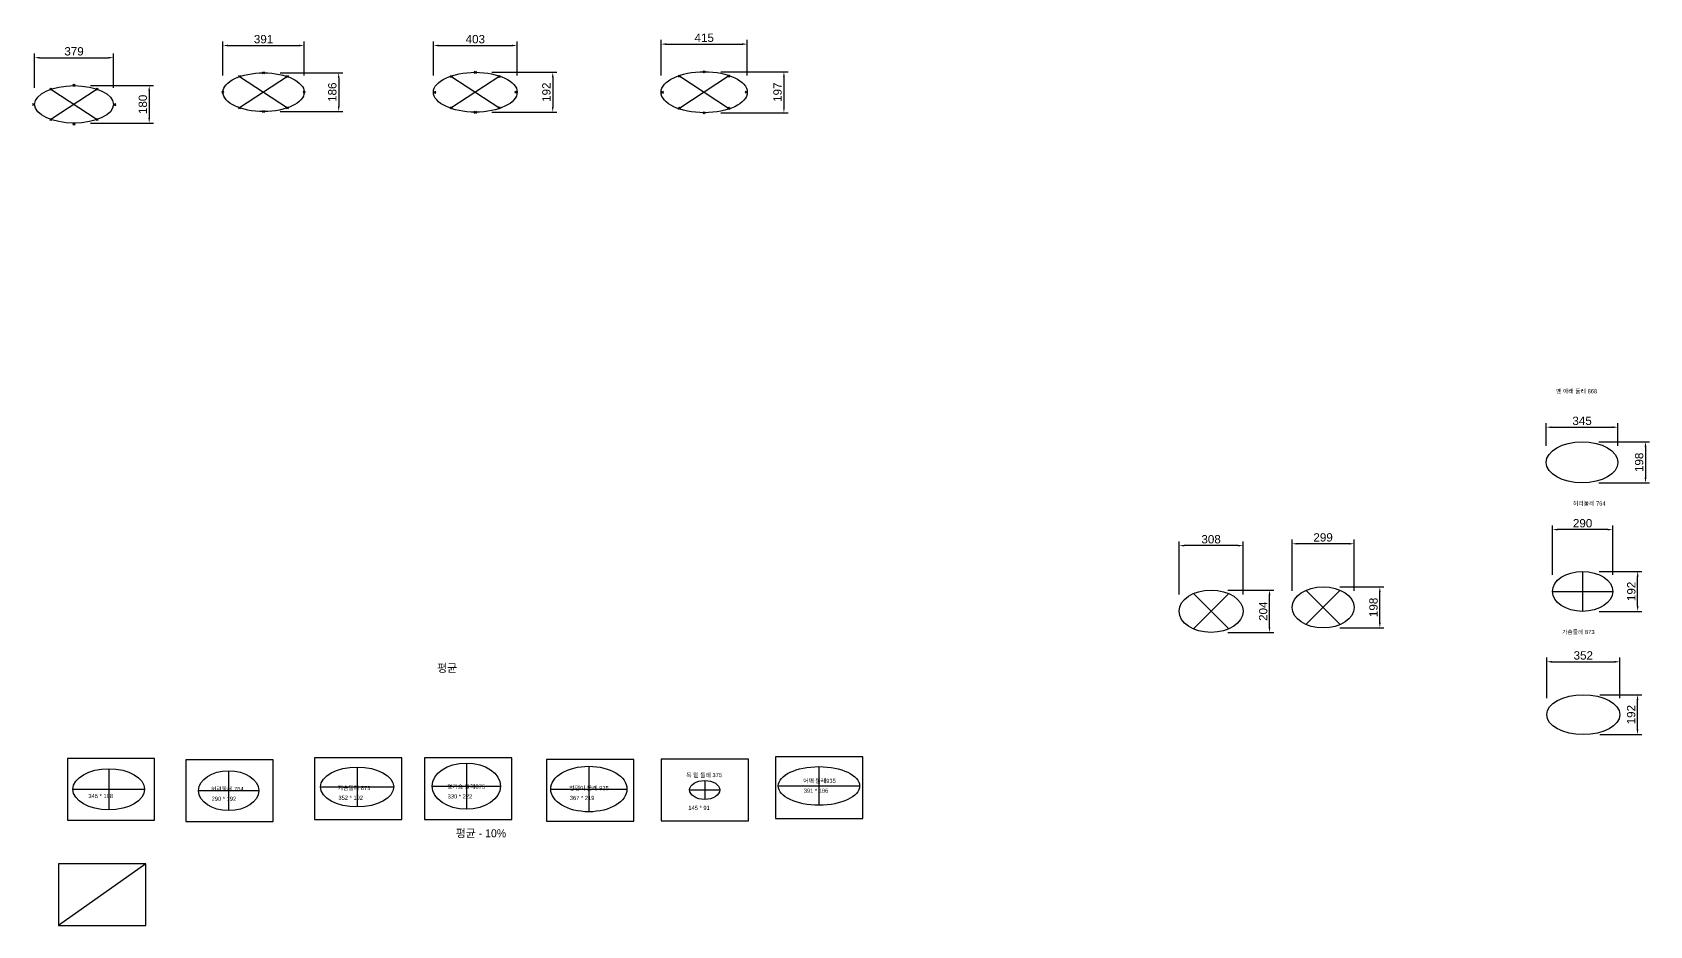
# Model space of a CAD drawing. Header units: millimetres. Extents: x -281 to 18273, y 674 to 20387.
# Drawn here: x 796 to 8575, y 6192 to 10489 of the extents above; entities that cross this region are included whole.
import ezdxf

# ---------------------------------------------------------------- set-up
doc = ezdxf.new("R2010")
doc.units = ezdxf.units.MM
doc.header["$PDMODE"] = 35
doc.header["$PDSIZE"] = 5
doc.styles.get("Standard").update_dxf_attribs({"font": 'arial.ttf'})
doc.dimstyles.new('이연주', dxfattribs={"dimscale": 10, "dimtxt": 4, "dimasz": 2.5, "dimexe": 2, "dimexo": 8, "dimgap": 1, "dimtad": 1, "dimdec": 0, "dimtxsty": 'Standard', "dimcen": 0, "dimclrd": 1, "dimclre": 1, "dimclrt": 2, "dimadec": 0, "dimazin": 0, "dimtfac": 1, "dimtdec": 0, "dimtmove": 0, "dimatfit": 3, "dimfxl": 1, "dimarcsym": 0})

# ---------------------------------------------------------------- blocks, each defined once
blk = doc.blocks.new('*D76')
at = {"color": 1, "lineweight": -2, "transparency": 16777216}
for p, q in [((8332.7, 7895.9), (8537.6, 7895.9)), ((8517.6, 7728.9), (8517.6, 7870.9)), ((8332.7, 7703.9), (8537.6, 7703.9))]:
    blk.add_line(p, q, dxfattribs=at)
at = {"color": 1, "transparency": 16777216}
for points in [[(8513.5, 7870.9), (8521.8, 7870.9), (8517.6, 7895.9)], [(8513.5, 7728.9), (8521.8, 7728.9), (8517.6, 7703.9)]]:
    blk.add_solid(points, dxfattribs=at)
at = {"layer": 'Defpoints', "color": 0, "transparency": 16777216}
for p in [(8252.7, 7895.9), (8517.6, 7895.9), (8252.7, 7703.9)]:
    blk.add_point(p, dxfattribs=at)
at = {"color": 2, "transparency": 16777216, "insert": (8487.2, 7799.9), "char_height": 40, "attachment_point": 5, "rotation": 90}
blk.add_mtext('192', dxfattribs=at)
blk = doc.blocks.new('*D77')
at = {"color": 1, "lineweight": -2, "transparency": 16777216}
for p, q in [((8107.7, 7879.9), (8107.7, 8117.2)), ((8372.7, 8097.2), (8132.7, 8097.2)), ((8397.7, 7879.9), (8397.7, 8117.2))]:
    blk.add_line(p, q, dxfattribs=at)
at = {"color": 1, "transparency": 16777216}
for points in [[(8132.7, 8101.3), (8132.7, 8093), (8107.7, 8097.2)], [(8372.7, 8101.3), (8372.7, 8093), (8397.7, 8097.2)]]:
    blk.add_solid(points, dxfattribs=at)
at = {"layer": 'Defpoints', "color": 0, "transparency": 16777216}
for p in [(8107.7, 8097.2), (8107.7, 7799.9), (8397.7, 7799.9)]:
    blk.add_point(p, dxfattribs=at)
at = {"color": 2, "transparency": 16777216, "insert": (8252.7, 8127.6), "char_height": 40, "attachment_point": 5}
blk.add_mtext('290', dxfattribs=at)
blk = doc.blocks.new('*D78')
at = {"color": 1, "lineweight": -2, "transparency": 16777216}
for p, q in [((8336, 7303.1), (8536.9, 7303.1)), ((8516.9, 7136.1), (8516.9, 7278.1)), ((8336, 7111.1), (8536.9, 7111.1))]:
    blk.add_line(p, q, dxfattribs=at)
at = {"color": 1, "transparency": 16777216}
for points in [[(8512.8, 7278.1), (8521.1, 7278.1), (8516.9, 7303.1)], [(8512.8, 7136.1), (8521.1, 7136.1), (8516.9, 7111.1)]]:
    blk.add_solid(points, dxfattribs=at)
at = {"layer": 'Defpoints', "color": 0, "transparency": 16777216}
for p in [(8256, 7303.1), (8516.9, 7303.1), (8256, 7111.1)]:
    blk.add_point(p, dxfattribs=at)
at = {"color": 2, "transparency": 16777216, "insert": (8486.5, 7207.1), "char_height": 40, "attachment_point": 5, "rotation": 90}
blk.add_mtext('192', dxfattribs=at)
blk = doc.blocks.new('*D79')
at = {"color": 1, "lineweight": -2, "transparency": 16777216}
for p, q in [((8080, 7287.1), (8080, 7481.3)), ((8432, 7287.1), (8432, 7481.3)), ((8105, 7461.3), (8407, 7461.3))]:
    blk.add_line(p, q, dxfattribs=at)
at = {"color": 1, "transparency": 16777216}
for points in [[(8105, 7465.5), (8105, 7457.2), (8080, 7461.3)], [(8407, 7465.5), (8407, 7457.2), (8432, 7461.3)]]:
    blk.add_solid(points, dxfattribs=at)
at = {"layer": 'Defpoints', "color": 0, "transparency": 16777216}
for p in [(8432, 7461.3), (8080, 7207.1), (8432, 7207.1)]:
    blk.add_point(p, dxfattribs=at)
at = {"color": 2, "transparency": 16777216, "insert": (8256, 7491.8), "char_height": 40, "attachment_point": 5}
blk.add_mtext('352', dxfattribs=at)
blk = doc.blocks.new('*D88')
at = {"color": 1, "lineweight": -2, "transparency": 16777216}
for p, q in [((8077.8, 8500.6), (8077.8, 8609.5)), ((8102.8, 8589.5), (8397.8, 8589.5)), ((8422.8, 8500.6), (8422.8, 8609.5))]:
    blk.add_line(p, q, dxfattribs=at)
at = {"color": 1, "transparency": 16777216}
for points in [[(8102.8, 8593.7), (8102.8, 8585.4), (8077.8, 8589.5)], [(8397.8, 8593.7), (8397.8, 8585.4), (8422.8, 8589.5)]]:
    blk.add_solid(points, dxfattribs=at)
at = {"layer": 'Defpoints', "color": 0, "transparency": 16777216}
for p in [(8422.8, 8589.5), (8077.8, 8420.6), (8422.8, 8420.6)]:
    blk.add_point(p, dxfattribs=at)
at = {"color": 2, "transparency": 16777216, "insert": (8250.3, 8620), "char_height": 40, "attachment_point": 5}
blk.add_mtext('345', dxfattribs=at)
blk = doc.blocks.new('*D89')
at = {"color": 1, "lineweight": -2, "transparency": 16777216}
for p, q in [((8330.3, 8519.6), (8575.3, 8519.6)), ((8555.3, 8494.6), (8555.3, 8346.6)), ((8330.3, 8321.6), (8575.3, 8321.6))]:
    blk.add_line(p, q, dxfattribs=at)
at = {"color": 1, "transparency": 16777216}
for points in [[(8551.1, 8494.6), (8559.5, 8494.6), (8555.3, 8519.6)], [(8551.1, 8346.6), (8559.5, 8346.6), (8555.3, 8321.6)]]:
    blk.add_solid(points, dxfattribs=at)
at = {"layer": 'Defpoints', "color": 0, "transparency": 16777216}
for p in [(8250.3, 8519.6), (8250.3, 8321.6), (8555.3, 8321.6)]:
    blk.add_point(p, dxfattribs=at)
at = {"color": 2, "transparency": 16777216, "insert": (8524.9, 8420.6), "char_height": 40, "attachment_point": 5, "rotation": 90}
blk.add_mtext('198', dxfattribs=at)
blk = doc.blocks.new('*D107')
at = {"color": 1, "lineweight": -2, "transparency": 16777216}
for p, q in [((1712.5, 10280.8), (1712.5, 10445.3)), ((1737.5, 10425.3), (2078.5, 10425.3)), ((2103.5, 10280.8), (2103.5, 10445.3))]:
    blk.add_line(p, q, dxfattribs=at)
at = {"color": 1, "transparency": 16777216}
for points in [[(1737.5, 10429.5), (1737.5, 10421.2), (1712.5, 10425.3)], [(2078.5, 10429.5), (2078.5, 10421.2), (2103.5, 10425.3)]]:
    blk.add_solid(points, dxfattribs=at)
at = {"layer": 'Defpoints', "color": 0, "transparency": 16777216}
for p in [(2103.5, 10425.3), (1712.5, 10200.8), (2103.5, 10200.8)]:
    blk.add_point(p, dxfattribs=at)
at = {"color": 2, "transparency": 16777216, "insert": (1908, 10455.8), "char_height": 40, "attachment_point": 5}
blk.add_mtext('391', dxfattribs=at)
blk = doc.blocks.new('*D108')
at = {"color": 1, "lineweight": -2, "transparency": 16777216}
for p, q in [((1988, 10293.8), (2289.6, 10293.8)), ((2269.6, 10268.8), (2269.6, 10132.8)), ((1988, 10107.8), (2289.6, 10107.8))]:
    blk.add_line(p, q, dxfattribs=at)
at = {"color": 1, "transparency": 16777216}
for points in [[(2265.4, 10268.8), (2273.7, 10268.8), (2269.6, 10293.8)], [(2265.4, 10132.8), (2273.7, 10132.8), (2269.6, 10107.8)]]:
    blk.add_solid(points, dxfattribs=at)
at = {"layer": 'Defpoints', "color": 0, "transparency": 16777216}
for p in [(1908, 10293.8), (1908, 10107.8), (2269.6, 10107.8)]:
    blk.add_point(p, dxfattribs=at)
at = {"color": 2, "transparency": 16777216, "insert": (2239.1, 10200.8), "char_height": 40, "attachment_point": 5, "rotation": 90}
blk.add_mtext('186', dxfattribs=at)
blk = doc.blocks.new('*D121')
at = {"color": 1, "lineweight": -2, "transparency": 16777216}
for p, q in [((2725.4, 10280.8), (2725.4, 10445.3)), ((2750.4, 10425.3), (3103.1, 10425.3)), ((3128.1, 10280.8), (3128.1, 10445.3))]:
    blk.add_line(p, q, dxfattribs=at)
at = {"color": 1, "transparency": 16777216}
for points in [[(2750.4, 10429.5), (2750.4, 10421.2), (2725.4, 10425.3)], [(3103.1, 10429.5), (3103.1, 10421.2), (3128.1, 10425.3)]]:
    blk.add_solid(points, dxfattribs=at)
at = {"layer": 'Defpoints', "color": 0, "transparency": 16777216}
for p in [(3128.1, 10425.3), (2725.4, 10200.8), (3128.1, 10200.8)]:
    blk.add_point(p, dxfattribs=at)
at = {"color": 2, "transparency": 16777216, "insert": (2926.7, 10455.8), "char_height": 40, "attachment_point": 5}
blk.add_mtext('403', dxfattribs=at)
blk = doc.blocks.new('*D122')
at = {"color": 1, "lineweight": -2, "transparency": 16777216}
for p, q in [((3006.7, 10296.6), (3319.2, 10296.6)), ((3299.2, 10271.6), (3299.2, 10130)), ((3006.7, 10105), (3319.2, 10105))]:
    blk.add_line(p, q, dxfattribs=at)
at = {"color": 1, "transparency": 16777216}
for points in [[(3295, 10271.6), (3303.3, 10271.6), (3299.2, 10296.6)], [(3295, 10130), (3303.3, 10130), (3299.2, 10105)]]:
    blk.add_solid(points, dxfattribs=at)
at = {"layer": 'Defpoints', "color": 0, "transparency": 16777216}
for p in [(2926.7, 10296.6), (2926.7, 10105), (3299.2, 10105)]:
    blk.add_point(p, dxfattribs=at)
at = {"color": 2, "transparency": 16777216, "insert": (3268.7, 10200.8), "char_height": 40, "attachment_point": 5, "rotation": 90}
blk.add_mtext('192', dxfattribs=at)
blk = doc.blocks.new('*D135')
at = {"color": 1, "lineweight": -2, "transparency": 16777216}
for p, q in [((3820.1, 10280.8), (3820.1, 10452.1)), ((3845.1, 10432.1), (4210, 10432.1)), ((4235, 10280.8), (4235, 10452.1))]:
    blk.add_line(p, q, dxfattribs=at)
at = {"color": 1, "transparency": 16777216}
for points in [[(3845.1, 10436.3), (3845.1, 10427.9), (3820.1, 10432.1)], [(4210, 10436.3), (4210, 10427.9), (4235, 10432.1)]]:
    blk.add_solid(points, dxfattribs=at)
at = {"layer": 'Defpoints', "color": 0, "transparency": 16777216}
for p in [(4235, 10432.1), (3820.1, 10200.8), (4235, 10200.8)]:
    blk.add_point(p, dxfattribs=at)
at = {"color": 2, "transparency": 16777216, "insert": (4027.6, 10462.5), "char_height": 40, "attachment_point": 5}
blk.add_mtext('415', dxfattribs=at)
blk = doc.blocks.new('*D136')
at = {"color": 1, "lineweight": -2, "transparency": 16777216}
for p, q in [((4107.6, 10299.4), (4431.1, 10299.4)), ((4411.1, 10274.4), (4411.1, 10127.1)), ((4107.6, 10102.1), (4431.1, 10102.1))]:
    blk.add_line(p, q, dxfattribs=at)
at = {"color": 1, "transparency": 16777216}
for points in [[(4407, 10274.4), (4415.3, 10274.4), (4411.1, 10299.4)], [(4407, 10127.1), (4415.3, 10127.1), (4411.1, 10102.1)]]:
    blk.add_solid(points, dxfattribs=at)
at = {"layer": 'Defpoints', "color": 0, "transparency": 16777216}
for p in [(4027.6, 10299.4), (4027.6, 10102.1), (4411.1, 10102.1)]:
    blk.add_point(p, dxfattribs=at)
at = {"color": 2, "transparency": 16777216, "insert": (4380.7, 10200.8), "char_height": 40, "attachment_point": 5, "rotation": 90}
blk.add_mtext('197', dxfattribs=at)
blk = doc.blocks.new('*D149')
at = {"color": 1, "lineweight": -2, "transparency": 16777216}
for p, q in [((806.9, 10222.3), (806.9, 10386.9)), ((831.9, 10366.9), (1161.1, 10366.9)), ((1186.1, 10222.3), (1186.1, 10386.9))]:
    blk.add_line(p, q, dxfattribs=at)
at = {"color": 1, "transparency": 16777216}
for points in [[(831.9, 10371.1), (831.9, 10362.7), (806.9, 10366.9)], [(1161.1, 10371.1), (1161.1, 10362.7), (1186.1, 10366.9)]]:
    blk.add_solid(points, dxfattribs=at)
at = {"layer": 'Defpoints', "color": 0, "transparency": 16777216}
for p in [(1186.1, 10366.9), (806.9, 10142.3), (1186.1, 10142.3)]:
    blk.add_point(p, dxfattribs=at)
at = {"color": 2, "transparency": 16777216, "insert": (996.5, 10397.3), "char_height": 40, "attachment_point": 5}
blk.add_mtext('379', dxfattribs=at)
blk = doc.blocks.new('*D150')
at = {"color": 1, "lineweight": -2, "transparency": 16777216}
for p, q in [((1076.5, 10232.5), (1378.1, 10232.5)), ((1358.1, 10207.5), (1358.1, 10077.1)), ((1076.5, 10052.1), (1378.1, 10052.1))]:
    blk.add_line(p, q, dxfattribs=at)
at = {"color": 1, "transparency": 16777216}
for points in [[(1353.9, 10207.5), (1362.2, 10207.5), (1358.1, 10232.5)], [(1353.9, 10077.1), (1362.2, 10077.1), (1358.1, 10052.1)]]:
    blk.add_solid(points, dxfattribs=at)
at = {"layer": 'Defpoints', "color": 0, "transparency": 16777216}
for p in [(996.5, 10232.5), (996.5, 10052.1), (1358.1, 10052.1)]:
    blk.add_point(p, dxfattribs=at)
at = {"color": 2, "transparency": 16777216, "insert": (1327.6, 10142.3), "char_height": 40, "attachment_point": 5, "rotation": 90}
blk.add_mtext('180', dxfattribs=at)
blk = doc.blocks.new('*D188')
at = {"color": 1, "lineweight": -2, "transparency": 16777216}
for p, q in [((7084.5, 7821.8), (7297.4, 7821.8)), ((7277.4, 7649), (7277.4, 7796.8)), ((7084.5, 7624), (7297.4, 7624))]:
    blk.add_line(p, q, dxfattribs=at)
at = {"color": 1, "transparency": 16777216}
for points in [[(7273.3, 7796.8), (7281.6, 7796.8), (7277.4, 7821.8)], [(7273.3, 7649), (7281.6, 7649), (7277.4, 7624)]]:
    blk.add_solid(points, dxfattribs=at)
at = {"layer": 'Defpoints', "color": 0, "transparency": 16777216}
for p in [(7004.5, 7821.8), (7277.4, 7821.8), (7004.5, 7624)]:
    blk.add_point(p, dxfattribs=at)
at = {"color": 2, "transparency": 16777216, "insert": (7247, 7722.9), "char_height": 40, "attachment_point": 5, "rotation": 90}
blk.add_mtext('198', dxfattribs=at)
blk = doc.blocks.new('*D189')
at = {"color": 1, "lineweight": -2, "transparency": 16777216}
for p, q in [((6855.2, 7802.9), (6855.2, 8049)), ((7128.9, 8029), (6880.2, 8029)), ((7153.9, 7802.9), (7153.9, 8049))]:
    blk.add_line(p, q, dxfattribs=at)
at = {"color": 1, "transparency": 16777216}
for points in [[(6880.2, 8033.2), (6880.2, 8024.9), (6855.2, 8029)], [(7128.9, 8033.2), (7128.9, 8024.9), (7153.9, 8029)]]:
    blk.add_solid(points, dxfattribs=at)
at = {"layer": 'Defpoints', "color": 0, "transparency": 16777216}
for p in [(6855.2, 8029), (6855.2, 7722.9), (7153.9, 7722.9)]:
    blk.add_point(p, dxfattribs=at)
at = {"color": 2, "transparency": 16777216, "insert": (7004.5, 8059.4), "char_height": 40, "attachment_point": 5}
blk.add_mtext('299', dxfattribs=at)
blk = doc.blocks.new('*D190')
at = {"color": 1, "lineweight": -2, "transparency": 16777216}
for p, q in [((6545.8, 7806.5), (6766.9, 7806.5)), ((6746.9, 7627.8), (6746.9, 7781.5)), ((6545.8, 7602.8), (6766.9, 7602.8))]:
    blk.add_line(p, q, dxfattribs=at)
at = {"color": 1, "transparency": 16777216}
for points in [[(6742.7, 7781.5), (6751.1, 7781.5), (6746.9, 7806.5)], [(6742.7, 7627.8), (6751.1, 7627.8), (6746.9, 7602.8)]]:
    blk.add_solid(points, dxfattribs=at)
at = {"layer": 'Defpoints', "color": 0, "transparency": 16777216}
for p in [(6465.8, 7806.5), (6746.9, 7806.5), (6465.8, 7602.8)]:
    blk.add_point(p, dxfattribs=at)
at = {"color": 2, "transparency": 16777216, "insert": (6716.5, 7704.7), "char_height": 40, "attachment_point": 5, "rotation": 90}
blk.add_mtext('204', dxfattribs=at)
blk = doc.blocks.new('*D191')
at = {"color": 1, "lineweight": -2, "transparency": 16777216}
for p, q in [((6312, 7784.7), (6312, 8040)), ((6594.6, 8020), (6337, 8020)), ((6619.6, 7784.7), (6619.6, 8040))]:
    blk.add_line(p, q, dxfattribs=at)
at = {"color": 1, "transparency": 16777216}
for points in [[(6337, 8024.2), (6337, 8015.8), (6312, 8020)], [(6594.6, 8024.2), (6594.6, 8015.8), (6619.6, 8020)]]:
    blk.add_solid(points, dxfattribs=at)
at = {"layer": 'Defpoints', "color": 0, "transparency": 16777216}
for p in [(6312, 8020), (6312, 7704.7), (6619.6, 7704.7)]:
    blk.add_point(p, dxfattribs=at)
at = {"color": 2, "transparency": 16777216, "insert": (6465.8, 8050.5), "char_height": 40, "attachment_point": 5}
blk.add_mtext('308', dxfattribs=at)

msp = doc.modelspace()

# ---------------------------------------------------------------- linework, layer by layer
for p, q in [((2023, 10276), (1793, 10125.5)), ((1793, 10276), (2023.1, 10125.5)), ((2808.3, 10278.3), (3045.3, 10123.3)), ((3045.2, 10278.2), (2808.3, 10123.3)), ((4149.6, 10280.6), (3905.5, 10121)), ((3905.5, 10280.6), (4149.6, 10121)), ((1108.1, 10215.3), (884.9, 10069.3)), ((884.9, 10215.3), (1108.1, 10069.3)), ((8252.7, 7895.9), (8252.7, 7703.9)), ((6380.9, 7789.6), (6550.7, 7619.8)), ((6380.9, 7619.8), (6550.7, 7789.6)), ((6922.1, 7805.3), (7087, 7640.4)), ((6922.1, 7640.4), (7087, 7805.3)), ((8107.7, 7799.9), (8397.7, 7799.9)), ((1163.5, 6947.1), (1163.5, 6749.1)), ((1740.3, 6937.5), (1740.3, 6745.5)), ((2358.1, 6955.3), (2358.1, 6763.3)), ((2883.5, 6974.5), (2883.5, 6752.5)), ((3472.8, 6958.9), (3472.8, 6739.9)), ((4579.6, 6957.2), (4579.6, 6771.2)), ((991, 6848.1), (1336, 6848.1)), ((2182.1, 6859.3), (2534.1, 6859.3)), ((2718.5, 6863.5), (3048.5, 6863.5)), ((3289.3, 6849.4), (3656.3, 6849.4)), ((4030, 6890.4), (4030, 6799.4)), ((4384.1, 6864.2), (4775.1, 6864.2)), ((1595.3, 6841.5), (1885.3, 6841.5)), ((3957.5, 6844.9), (4102.5, 6844.9)), ((1341.8, 6489.3), (921.8, 6192.3))]:
    msp.add_line(p, q)
for points in [[(4370.7, 6708), (4790.7, 6708), (4790.7, 7005), (4370.7, 7005)], [(964.3, 6699.5), (1384.3, 6699.5), (1384.3, 6996.5), (964.3, 6996.5)], [(1535, 6692.6), (1955, 6692.6), (1955, 6989.6), (1535, 6989.6)], [(2153.4, 6702.4), (2573.4, 6702.4), (2573.4, 6999.4), (2153.4, 6999.4)], [(2682.2, 6702.4), (3102.2, 6702.4), (3102.2, 6999.4), (2682.2, 6999.4)], [(3269.8, 6694), (3689.8, 6694), (3689.8, 6991), (3269.8, 6991)], [(3820, 6696.4), (4240, 6696.4), (4240, 6993.4), (3820, 6993.4)], [(921.8, 6192.3), (1341.8, 6192.3), (1341.8, 6489.3), (921.8, 6489.3)]]:
    msp.add_lwpolyline(points, close=True)
for centre, major_axis, ratio in [((1908, 10200.8), (195.5, 0), 0.475703), ((2926.7, 10200.8), (201.4, 0), 0.475703), ((4027.6, 10200.8), (207.4, 0), 0.475703), ((996.5, 10142.3), (189.6, 0), 0.475703), ((8250.3, 8420.6), (172.5, 0), 0.573913), ((8252.7, 7799.9), (-145, 0), 0.662069), ((6465.8, 7704.7), (-153.8, 0), 0.662069), ((7004.5, 7722.9), (-149.3, 0), 0.662069), ((8256, 7207.1), (-176, 0), 0.545455), ((1163.5, 6848.1), (172.5, 0), 0.573913), ((1740.3, 6841.5), (-145, 0), 0.662069), ((2358.1, 6859.3), (-176, 0), 0.545455), ((2883.5, 6863.5), (-165, 0), 0.672727), ((3472.8, 6849.4), (-183.5, 0), 0.59673), ((4579.6, 6864.2), (195.5, 0), 0.475703), ((4030, 6844.9), (72.5, 0), 0.627586)]:
    msp.add_ellipse(centre, major_axis=major_axis, ratio=ratio)
for p in [(1793, 10276), (1908, 10293.8), (2023, 10276), (2811.7, 10276), (2926.7, 10296.6), (3041.8, 10276), (3909.1, 10278.2), (4027.6, 10299.4), (4146, 10278.2), (884.9, 10215.3), (996.5, 10235.3), (1108.1, 10215.3), (1712.5, 10200.8), (2103.5, 10200.8), (2731.2, 10200.8), (3122.2, 10200.8), (3826.2, 10200.8), (4228.9, 10200.8), (801, 10142.3), (1192, 10142.3), (1793, 10125.6), (2023, 10125.6), (2811.7, 10125.6), (3041.8, 10125.6), (3909.1, 10123.3), (4146, 10123.3), (884.9, 10069.4), (996.5, 10049.3), (1108.1, 10069.4), (1908, 10107.8), (2926.7, 10105), (4027.6, 10102.1)]:
    msp.add_point(p)

# ---------------------------------------------------------------- texts
at = {"color": 2, "char_height": 20, "attachment_point": 1}
for s, width, heights, insert in [('{\\fGulim|b0|i0|c129|p50;맨 아래 둘레 868}', 291.73, [0], (8124.9, 8772.8)), ('{\\fGulim|b0|i0|c129|p50;허리둘레 764}', 197.416, [0], (8206.6, 8232.7)), ('{\\fGulim|b0|i0|c129|p50;가슴둘레 873}', 197.416, [0], (8153.6, 7614.5)), ('{\\fGulim|b0|i0|c129|p50;목 밑 둘레 375}', 308.995, [0], (3941.1, 6926.5)), ('{\\fGulim|b0|i0|c129|p50;허리둘레 764}', 197.416, [0], (1655.3, 6859.7)), ('{\\fGulim|b0|i0|c129|p50;가슴둘레 873}', 197.416, [0], (2265.4, 6864.5)), ('{\\fGulim|b0|i0|c129|p50;젖가슴 둘레875}', 197.416, [0], (2790.8, 6871.1)), ('{\\fGulim|b0|i0|c129|p50;엉덩이 둘레 935}', 308.995, [0], (3378.5, 6863.7)), ('{\\fGulim|b0|i0|c129|p50;어깨 둘레935}', 308.995, [0], (4503.7, 6898.6)), ('{\\fGulim|b0|i0|c129|p50;391 * 186}', 308.995, [0], (4506.4, 6851.5)), ('{\\fGulim|b0|i0|c129|p50;345 * 198}', 291.73, [22.8], (1065.6, 6825.8)), ('{\\fGulim|b0|i0|c129|p50;290 * 192}', 197.416, [0], (1658.1, 6812.6)), ('{\\fGulim|b0|i0|c129|p50;352 * 192}', 197.416, [0], (2268.2, 6817.4)), ('{\\fGulim|b0|i0|c129|p50;330 * 222}', 197.416, [0], (2793.6, 6824)), ('{\\fGulim|b0|i0|c129|p50;367 * 219}', 308.995, [0], (3381.3, 6816.6)), ('{\\fGulim|b0|i0|c129|p50;145 * 91}', 308.995, [0], (3951.5, 6768.8))]:
    msp.add_mtext_dynamic_manual_height_columns(s, width=width, gutter_width=12.5, heights=heights, dxfattribs=dict(at, insert=insert))
at = {"char_height": 38.497, "attachment_point": 5}
for s, insert in [('\\pxqc;{\\fGulim|b0|i0|c129|p50;\\C2; 평균}', (2784.2, 7429.4)), ('\\pxqc;{\\fGulim|b0|i0|c129|p50;\\C2;평균 - 10%}', (2953.8, 6634.4))]:
    msp.add_mtext_dynamic_manual_height_columns(s, width=2355.687, gutter_width=48.1, heights=[0], dxfattribs=dict(at, insert=insert))

# ---------------------------------------------------------------- dimensions: what is measured, and where the dimension line sits
for base, p1, p2, picture, middle in [((2103.5, 10425.3), (1712.5, 10200.8), (2103.5, 10200.8), '*D107', (1908, 10455.8)), ((3128.1, 10425.3), (2725.4, 10200.8), (3128.1, 10200.8), '*D121', (2926.7, 10455.8)), ((4235, 10432.1), (3820.1, 10200.8), (4235, 10200.8), '*D135', (4027.6, 10462.5)), ((1186.1, 10366.9), (806.9, 10142.3), (1186.1, 10142.3), '*D149', (996.5, 10397.3))]:
    dim = msp.add_linear_dim(base=base, p1=p1, p2=p2, dimstyle='이연주')
    dim.commit()
    dim.dimension.update_dxf_attribs({"geometry": picture, "text_midpoint": middle})
for base, p1, p2, angle, picture, middle in [((2269.6, 10107.8), (1908, 10293.8), (1908, 10107.8), 90, '*D108', (2239.1, 10200.8)), ((3299.2, 10105), (2926.7, 10296.6), (2926.7, 10105), 90, '*D122', (3268.7, 10200.8)), ((4411.1, 10102.1), (4027.6, 10299.4), (4027.6, 10102.1), 90, '*D136', (4380.7, 10200.8)), ((1358.1, 10052.1), (996.5, 10232.5), (996.5, 10052.1), 90, '*D150', (1327.6, 10142.3)), ((8555.3, 8321.6), (8250.3, 8519.6), (8250.3, 8321.6), 90, '*D89', (8524.9, 8420.6)), ((8107.7, 8097.2), (8397.7, 7799.9), (8107.7, 7799.9), 180, '*D77', (8252.7, 8127.6)), ((6312, 8020), (6619.6, 7704.7), (6312, 7704.7), 180, '*D191', (6465.8, 8050.5)), ((6855.2, 8029), (7153.9, 7722.9), (6855.2, 7722.9), 180, '*D189', (7004.5, 8059.4)), ((8517.6, 7895.9), (8252.7, 7703.9), (8252.7, 7895.9), 90, '*D76', (8487.2, 7799.9)), ((6746.9, 7806.5), (6465.8, 7602.8), (6465.8, 7806.5), 90, '*D190', (6716.5, 7704.7)), ((7277.4, 7821.8), (7004.5, 7624), (7004.5, 7821.8), 90, '*D188', (7247, 7722.9)), ((8432, 7461.3), (8080, 7207.1), (8432, 7207.1), 180, '*D79', (8256, 7491.8))]:
    dim = msp.add_linear_dim(base=base, p1=p1, p2=p2, angle=angle, dimstyle='이연주')
    dim.commit()
    dim.dimension.update_dxf_attribs({"geometry": picture, "text_midpoint": middle})
dim = msp.add_linear_dim(base=(8422.8, 8589.5), p1=(8077.8, 8420.6), p2=(8422.8, 8420.6), dimstyle='이연주')
dim.commit()
dim.dimension.update_dxf_attribs({"geometry": '*D88', "text_midpoint": (8250.3, 8589.5), "dimtype": 160})
dim = msp.add_linear_dim(base=(8516.9, 7303.1), p1=(8256, 7111.1), p2=(8256, 7303.1), angle=90, dimstyle='이연주')
dim.commit()
dim.dimension.update_dxf_attribs({"geometry": '*D78', "text_midpoint": (8516.9, 7207.1), "dimtype": 160})

doc.saveas('drawing.dxf')
